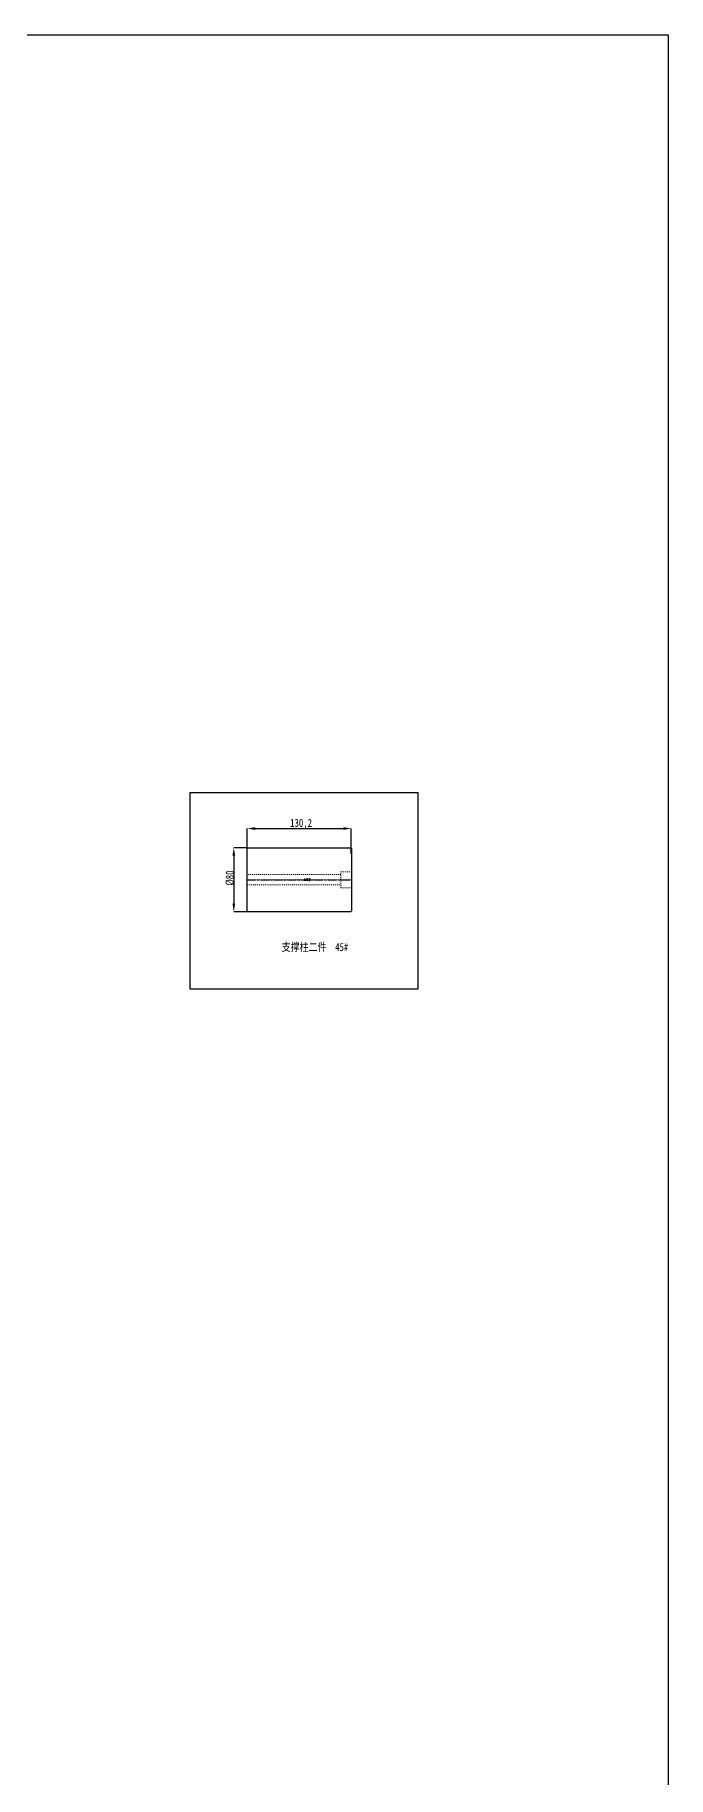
# Model space of a CAD drawing. Header units: millimetres. Extents: x 1937 to 4271, y -9032 to 1737.
# Drawn here: x 3479 to 4271, y -440 to 1737 of the extents above; entities that cross this region are included whole.
import ezdxf
from ezdxf.enums import TextEntityAlignment as Align

# ---------------------------------------------------------------- set-up
doc = ezdxf.new("R2010")
doc.units = ezdxf.units.MM
doc.header["$LTSCALE"] = 16.335
doc.header["$PDMODE"] = 3
doc.header["$PDSIZE"] = 0.3125
doc.linetypes.add('CENTER', pattern=[0.6, 0.375, -0.075, 0.075, -0.075])
doc.linetypes.add('HIDDEN', pattern=[0.2, 0.1, -0.1])
doc.layers.get('0').update_dxf_attribs({"linetype": 'CONTINUOUS'})
doc.layers.get('Defpoints').update_dxf_attribs({"linetype": 'CONTINUOUS'})
doc.layers.add('screw', color=33, linetype='CONTINUOUS', lineweight=13)
doc.styles.get("Standard").update_dxf_attribs({"font": 'txt', "width": 0.8})
doc.styles.add('TXT', font='txt.shx', dxfattribs={"bigfont": 'gbcbig.shx'})
doc.dimstyles.new('副本 ISO-25-1', dxfattribs={"dimtxt": 10, "dimasz": 10, "dimexe": 0, "dimexo": 0, "dimgap": 0, "dimtad": 1, "dimtxsty": 'Standard', "dimcen": 0, "dimclrd": 6, "dimclre": 6, "dimclrt": 4, "dimazin": 0, "dimtfac": 1, "dimtofl": 0, "dimtmove": 0, "dimatfit": 3, "dimfxl": 0, "dimarcsym": 0})

# ---------------------------------------------------------------- blocks, each defined once
blk = doc.blocks.new('*D310')
at = {"color": 6, "lineweight": -2}
for p, q in [((3745.5, 721.3), (3727.8, 721.3)), ((3727.8, 711.3), (3727.8, 651.3)), ((3745.5, 641.3), (3727.8, 641.3))]:
    blk.add_line(p, q, dxfattribs=at)
at = {"color": 6}
for points in [[(3726.1, 711.3), (3729.5, 711.3), (3727.8, 721.3)], [(3726.1, 651.3), (3729.5, 651.3), (3727.8, 641.3)]]:
    blk.add_solid(points, dxfattribs=at)
at = {"layer": 'Defpoints', "color": 0}
for p in [(3745.5, 721.3), (3727.8, 641.3), (3745.5, 641.3)]:
    blk.add_point(p, dxfattribs=at)
at = {"color": 4, "insert": (3722.8, 683.4), "char_height": 10, "attachment_point": 5, "rotation": 90}
blk.add_mtext('%%c80', dxfattribs=at)
blk = doc.blocks.new('*D311')
at = {"color": 6, "lineweight": -2}
for p, q in [((3744.5, 713.5), (3744.5, 745.3)), ((3754.5, 745.3), (3864.7, 745.3)), ((3874.7, 713.5), (3874.7, 745.3))]:
    blk.add_line(p, q, dxfattribs=at)
at = {"color": 6}
for points in [[(3754.5, 747), (3754.5, 743.6), (3744.5, 745.3)], [(3864.7, 747), (3864.7, 743.6), (3874.7, 745.3)]]:
    blk.add_solid(points, dxfattribs=at)
at = {"layer": 'Defpoints', "color": 0}
for p in [(3874.7, 745.3), (3744.5, 713.5), (3874.7, 713.5)]:
    blk.add_point(p, dxfattribs=at)
at = {"color": 4, "insert": (3811.9, 751.1), "char_height": 10, "attachment_point": 5}
blk.add_mtext('130,2', dxfattribs=at)

msp = doc.modelspace()

# ---------------------------------------------------------------- linework, layer by layer
for p, q in [((3744.51, 720.281), (3745.51, 721.281)), ((3744.51, 642.281), (3744.51, 720.281)), ((3745.51, 721.281), (3873.71, 721.281)), ((3873.71, 721.281), (3874.71, 720.281)), ((3874.71, 720.281), (3874.71, 642.281)), ((3745.51, 641.281), (3744.51, 642.281)), ((3873.71, 641.281), (3745.51, 641.281)), ((3874.71, 642.281), (3873.71, 641.281))]:
    msp.add_line(p, q)
at = {"color": 1, "linetype": 'CENTER', "ltscale": 1.719145}
msp.add_line((3744.51, 681.281), (3874.71, 681.281), dxfattribs=at)
for points in [[(1937.283, 1737.227), (4270.744, 1737.227), (4270.744, -9032.083), (1937.283, -9032.083)], [(3673.116, 790.318), (3958.032, 790.318), (3958.032, 544.625), (3673.116, 544.625)]]:
    msp.add_lwpolyline(points, close=True)
at = {"layer": 'screw', "color": 8, "linetype": 'HIDDEN', "ltscale": 0.746373}
for p, q in [((3861.71, 687.781), (3744.51, 687.781)), ((3861.71, 671.281), (3861.71, 691.281)), ((3861.71, 691.281), (3874.71, 691.281)), ((3744.51, 674.781), (3861.71, 674.781)), ((3874.71, 671.281), (3861.71, 671.281))]:
    msp.add_line(p, q, dxfattribs=at)
at = {"layer": 'screw', "color": 1, "linetype": 'CENTER', "ltscale": 0.466483}
msp.add_line((3874.71, 681.281), (3744.51, 681.281), dxfattribs=at)

# ---------------------------------------------------------------- texts
at = {"insert": (3787.671, 602.163), "char_height": 10, "width": 109.39173, "attachment_point": 1}
msp.add_mtext('{\\fSimSun|b0|i0|c134|p2;支撑柱二件  45#}', dxfattribs=at)
at = {"layer": 'screw', "color": 6, "linetype": 'HIDDEN', "ltscale": 0.746373, "style": 'TXT'}
msp.add_text('M12', height=3, rotation=360, dxfattribs=at).set_placement((3819.61, 681.281), align=Align.MIDDLE)

# ---------------------------------------------------------------- dimensions: what is measured, and where the dimension line sits
dim = msp.add_linear_dim(base=(3874.71, 745.298), p1=(3744.51, 713.545), p2=(3874.71, 713.545), dimstyle='副本 ISO-25-1', override={"dimfxl": 0.18, "dimarcsym": 1})
dim.commit()
dim.dimension.update_dxf_attribs({"geometry": '*D311', "text_midpoint": (3811.936, 745.298), "dimtype": 160})
dim = msp.add_linear_dim(base=(3727.815, 641.281), p1=(3745.51, 721.281), p2=(3745.51, 641.281), angle=90, text='%%c<>', dimstyle='副本 ISO-25-1', override={"dimfxl": 0.18, "dimarcsym": 1})
dim.commit()
dim.dimension.update_dxf_attribs({"geometry": '*D310', "text_midpoint": (3727.815, 683.442), "dimtype": 160})

doc.saveas('drawing.dxf')
